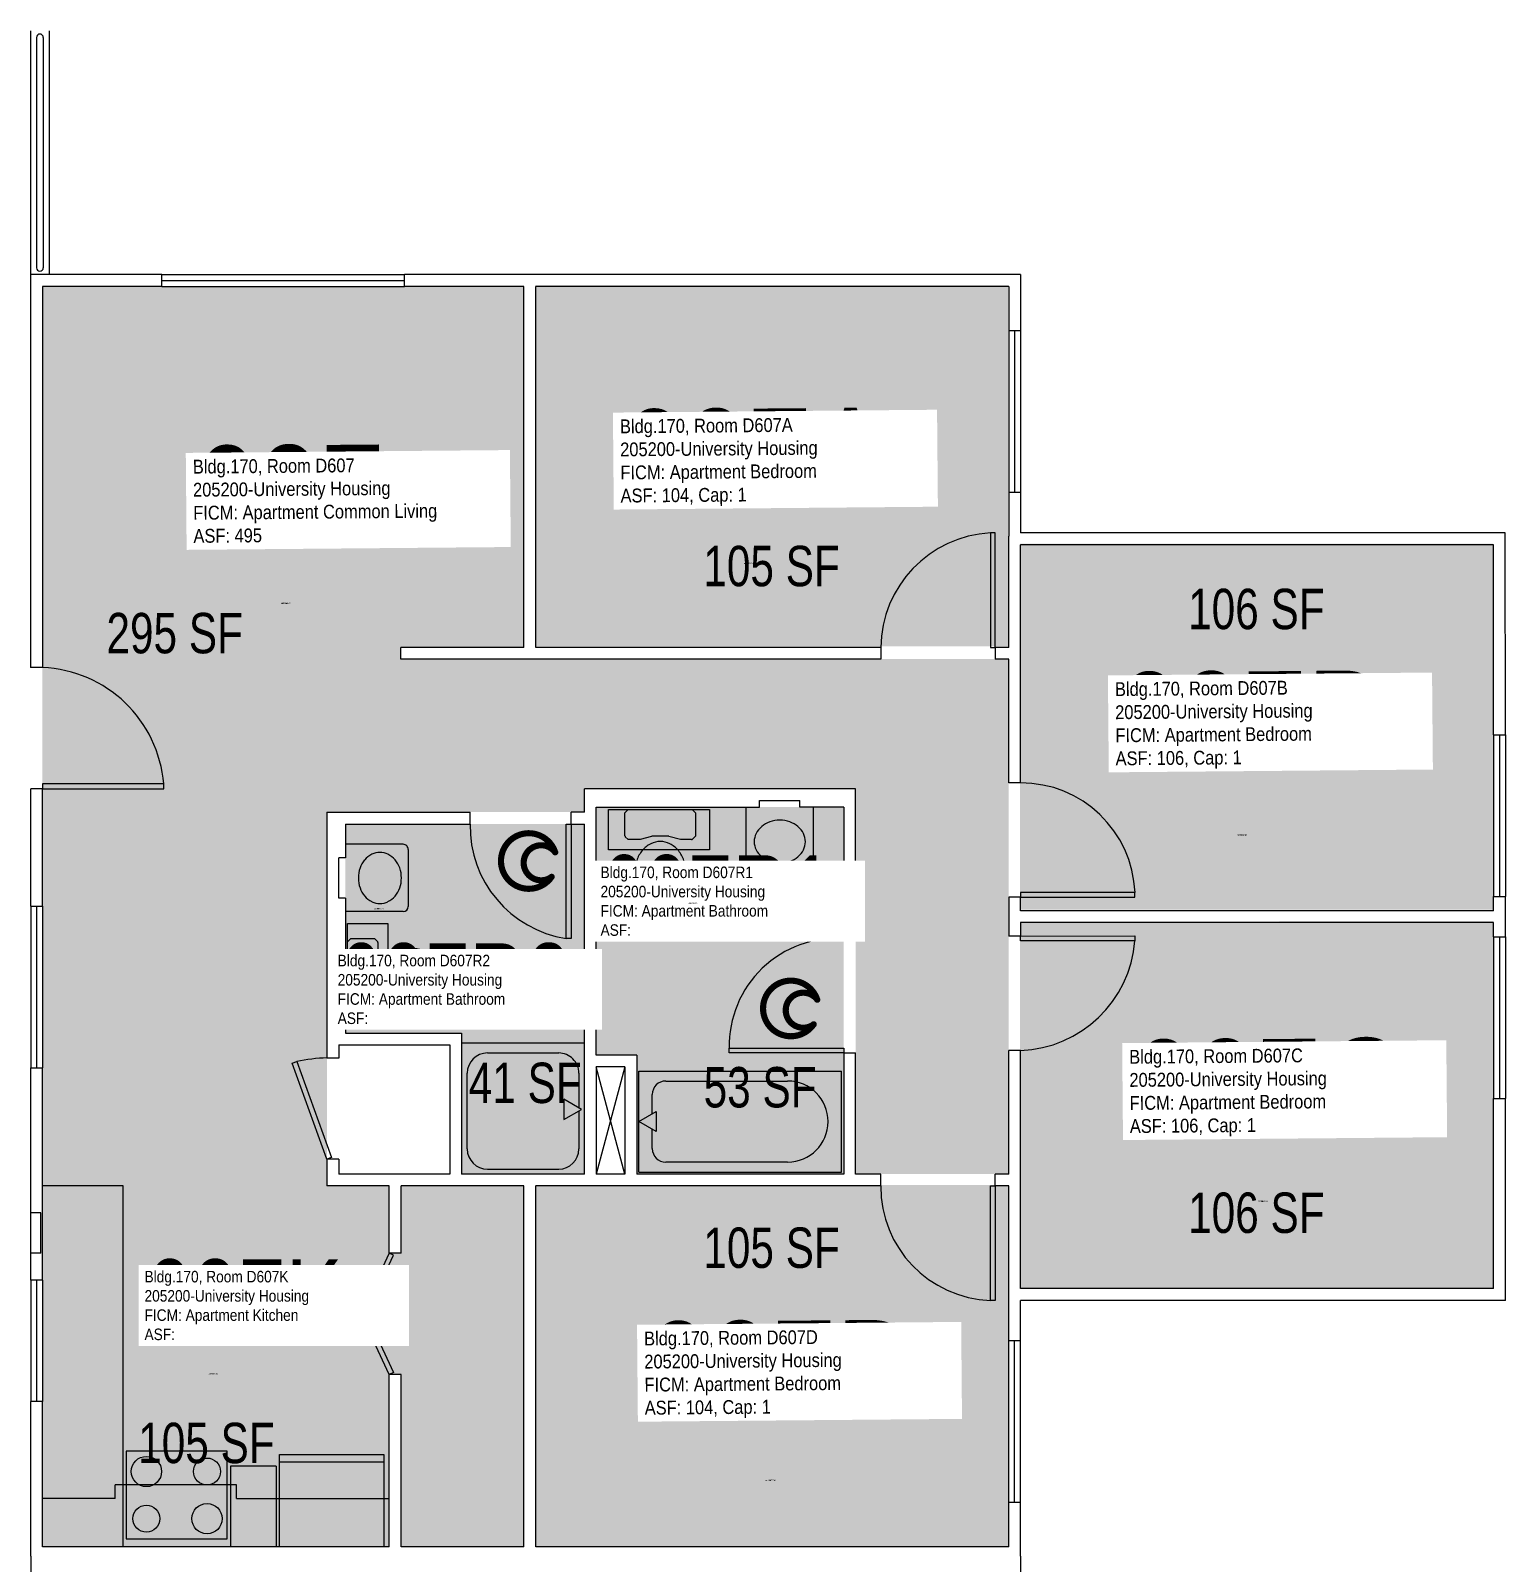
# Model space of a CAD drawing. Header units: inches. Extents: x -88 to 1916, y -52 to 2058.
# Drawn here: x 1429.6 to 1867.6, y 1181.2 to 1636.5 of the extents above; entities that cross this region are included whole.
import ezdxf
from ezdxf.enums import TextEntityAlignment as Align

# ---------------------------------------------------------------- set-up
doc = ezdxf.new("R2010")
doc.units = ezdxf.units.IN
doc.header["$LTSCALE"] = 10
doc.header["$MEASUREMENT"] = 0
doc.layers.get('0').update_dxf_attribs({"linetype": 'CONTINUOUS'})
for name, color, linetype in [('A-DOOR', 2, 'CONTINUOUS'), ('A-FLOR', 3, 'CONTINUOUS'), ('A-GLAZ', 1, 'CONTINUOUS'), ('A-IDEN-ICON', 4, 'CONTINUOUS'), ('A-IDEN-RNUM', 7, 'CONTINUOUS'), ('A-IDEN-SNUM', 4, 'CONTINUOUS'), ('A-IDEN-VNUM', 4, 'CONTINUOUS'), ('A-WALL', 5, 'CONTINUOUS'), ('AREA-TEXT', 3, 'CONTINUOUS'), ('P-SANR-FIXT', 2, 'CONTINUOUS'), ('Rooms-Category-Color', 7, 'CONTINUOUS'), ('Rooms-College-Color', 7, 'CONTINUOUS'), ('Rooms-Department-Color', 7, 'CONTINUOUS'), ('Rooms-Division-Color', 7, 'CONTINUOUS'), ('Rooms-Information', 7, 'CONTINUOUS')]:
    doc.layers.add(name, color=color, linetype=linetype)
doc.styles.add('CP_AREA', font='arial.ttf', dxfattribs={"height": 15})
doc.styles.add('CP_ROOMSNUMBER', font='arial.ttf', dxfattribs={"height": 1})
doc.styles.add('CP_ROOMVNUMBER', font='arial.ttf', dxfattribs={"width": 0.85, "height": 0.075})

# ---------------------------------------------------------------- blocks, each defined once
blk = doc.blocks.new('CPBATH')
at = {"color": 0, "linetype": 'ByBlock', "const_width": 0.0127}
for points in [[(0.0571, 0.0168, 0.861492), (-0.0551, 0, 1)], [(0.0571, 0.0168, 0.729002), (-0.0084, -0.0042, 1)], [(-0.0551, 0, 0.726902), (0.0487, -0.0337, 1)], [(-0.0084, -0.0042, 0.609468), (0.0487, -0.0337, 1)]]:
    blk.add_lwpolyline(points, format="xyb", dxfattribs=at)
at = {"color": 0, "linetype": 'ByBlock', "const_width": 0.00637}
for points in [[(0.0544, 0.0152, 1), (0.0599, 0.0184, 1)], [(0.0459, -0.0353, 1), (0.0515, -0.0321, 1)]]:
    blk.add_lwpolyline(points, format="xyb", close=True, dxfattribs=at)

msp = doc.modelspace()

# ---------------------------------------------------------------- hatches: boundary and pattern name
at = {"layer": 'Rooms-Category-Color', "true_color": 0x728ef3}
for points in [[(1720.15, 1296.87), (1720.15, 1449.87), (1539.65, 1449.87), (1539.65, 1453.37), (1576.15, 1453.37), (1576.15, 1560.62), (1433.15, 1560.62), (1433.15, 1293.37), (1517.65, 1293.37), (1517.65, 1404.37), (1594.15, 1404.37), (1594.15, 1411.37), (1674.65, 1411.37), (1674.65, 1296.87)], [(1579.44, 1560.86), (1579.45, 1453.61), (1719.95, 1453.61), (1719.94, 1560.86)], [(1723.45, 1484.11), (1723.45, 1375.36), (1863.95, 1375.37), (1863.95, 1484.12)], [(1671.15, 1296.87), (1671.15, 1405.87), (1597.65, 1405.87), (1597.65, 1332.25), (1609.63, 1332.25), (1609.63, 1296.87)], [(1594.15, 1400.87), (1594.15, 1296.88), (1557.63, 1296.87), (1557.63, 1338.75), (1523.13, 1338.75), (1523.15, 1400.87)], [(1723.45, 1371.86), (1723.45, 1263.11), (1863.95, 1263.12), (1863.95, 1371.87)], [(1536.15, 1293.37), (1433.15, 1293.37), (1433.15, 1186.12), (1536.15, 1186.12), (1536.13, 1237.37), (1539.65, 1237.37), (1539.65, 1186.12), (1576.15, 1186.12), (1576.15, 1293.38), (1539.63, 1293.37), (1539.65, 1273.37), (1536.15, 1273.37)], [(1579.45, 1293.61), (1579.45, 1186.36), (1719.95, 1186.36), (1719.95, 1293.61)]]:
    msp.add_hatch(color=171, dxfattribs=at).paths.add_polyline_path(points)
at = {"layer": 'Rooms-College-Color', "true_color": 0xadadad}
for points in [[(1720.15, 1296.87), (1720.15, 1449.87), (1539.65, 1449.87), (1539.65, 1453.37), (1576.15, 1453.37), (1576.15, 1560.62), (1433.15, 1560.62), (1433.15, 1293.37), (1517.65, 1293.37), (1517.65, 1404.37), (1594.15, 1404.37), (1594.15, 1411.37), (1674.65, 1411.37), (1674.65, 1296.87)], [(1579.44, 1560.86), (1579.45, 1453.61), (1719.95, 1453.61), (1719.94, 1560.86)], [(1723.45, 1484.11), (1723.45, 1375.36), (1863.95, 1375.37), (1863.95, 1484.12)], [(1671.15, 1296.87), (1671.15, 1405.87), (1597.65, 1405.87), (1597.65, 1332.25), (1609.63, 1332.25), (1609.63, 1296.87)], [(1594.15, 1400.87), (1594.15, 1296.88), (1557.63, 1296.87), (1557.63, 1338.75), (1523.13, 1338.75), (1523.15, 1400.87)], [(1723.45, 1371.86), (1723.45, 1263.11), (1863.95, 1263.12), (1863.95, 1371.87)], [(1536.15, 1293.37), (1433.15, 1293.37), (1433.15, 1186.12), (1536.15, 1186.12), (1536.13, 1237.37), (1539.65, 1237.37), (1539.65, 1186.12), (1576.15, 1186.12), (1576.15, 1293.38), (1539.63, 1293.37), (1539.65, 1273.37), (1536.15, 1273.37)], [(1579.45, 1293.61), (1579.45, 1186.36), (1719.95, 1186.36), (1719.95, 1293.61)]]:
    msp.add_hatch(color=253, dxfattribs=at).paths.add_polyline_path(points)
at = {"layer": 'Rooms-Department-Color', "true_color": 0x604aed}
for points in [[(1720.15, 1296.87), (1720.15, 1449.87), (1539.65, 1449.87), (1539.65, 1453.37), (1576.15, 1453.37), (1576.15, 1560.62), (1433.15, 1560.62), (1433.15, 1293.37), (1517.65, 1293.37), (1517.65, 1404.37), (1594.15, 1404.37), (1594.15, 1411.37), (1674.65, 1411.37), (1674.65, 1296.87)], [(1579.44, 1560.86), (1579.45, 1453.61), (1719.95, 1453.61), (1719.94, 1560.86)], [(1723.45, 1484.11), (1723.45, 1375.36), (1863.95, 1375.37), (1863.95, 1484.12)], [(1671.15, 1296.87), (1671.15, 1405.87), (1597.65, 1405.87), (1597.65, 1332.25), (1609.63, 1332.25), (1609.63, 1296.87)], [(1594.15, 1400.87), (1594.15, 1296.88), (1557.63, 1296.87), (1557.63, 1338.75), (1523.13, 1338.75), (1523.15, 1400.87)], [(1723.45, 1371.86), (1723.45, 1263.11), (1863.95, 1263.12), (1863.95, 1371.87)], [(1536.15, 1293.37), (1433.15, 1293.37), (1433.15, 1186.12), (1536.15, 1186.12), (1536.13, 1237.37), (1539.65, 1237.37), (1539.65, 1186.12), (1576.15, 1186.12), (1576.15, 1293.38), (1539.63, 1293.37), (1539.65, 1273.37), (1536.15, 1273.37)], [(1579.45, 1293.61), (1579.45, 1186.36), (1719.95, 1186.36), (1719.95, 1293.61)]]:
    msp.add_hatch(color=173, dxfattribs=at).paths.add_polyline_path(points)
at = {"layer": 'Rooms-Division-Color', "true_color": 0x604aed}
for points in [[(1720.15, 1296.87), (1720.15, 1449.87), (1539.65, 1449.87), (1539.65, 1453.37), (1576.15, 1453.37), (1576.15, 1560.62), (1433.15, 1560.62), (1433.15, 1293.37), (1517.65, 1293.37), (1517.65, 1404.37), (1594.15, 1404.37), (1594.15, 1411.37), (1674.65, 1411.37), (1674.65, 1296.87)], [(1579.44, 1560.86), (1579.45, 1453.61), (1719.95, 1453.61), (1719.94, 1560.86)], [(1723.45, 1484.11), (1723.45, 1375.36), (1863.95, 1375.37), (1863.95, 1484.12)], [(1671.15, 1296.87), (1671.15, 1405.87), (1597.65, 1405.87), (1597.65, 1332.25), (1609.63, 1332.25), (1609.63, 1296.87)], [(1594.15, 1400.87), (1594.15, 1296.88), (1557.63, 1296.87), (1557.63, 1338.75), (1523.13, 1338.75), (1523.15, 1400.87)], [(1723.45, 1371.86), (1723.45, 1263.11), (1863.95, 1263.12), (1863.95, 1371.87)], [(1536.15, 1293.37), (1433.15, 1293.37), (1433.15, 1186.12), (1536.15, 1186.12), (1536.13, 1237.37), (1539.65, 1237.37), (1539.65, 1186.12), (1576.15, 1186.12), (1576.15, 1293.38), (1539.63, 1293.37), (1539.65, 1273.37), (1536.15, 1273.37)], [(1579.45, 1293.61), (1579.45, 1186.36), (1719.95, 1186.36), (1719.95, 1293.61)]]:
    msp.add_hatch(color=173, dxfattribs=at).paths.add_polyline_path(points)

# ---------------------------------------------------------------- linework, layer by layer
at = {"layer": 'A-DOOR'}
for p, q in [((1714.73, 1487.3), (1714.73, 1453.3)), ((1716.14, 1487.3), (1714.73, 1487.3)), ((1716.14, 1453.3), (1716.14, 1487.3)), ((1714.73, 1453.3), (1716.14, 1453.3)), ((1469.15, 1412.72), (1433.15, 1412.72)), ((1433.15, 1412.72), (1433.15, 1411.3)), ((1469.15, 1411.3), (1469.15, 1412.72)), ((1433.15, 1411.3), (1469.15, 1411.3)), ((1588.73, 1366.8), (1588.73, 1400.8)), ((1588.73, 1400.8), (1590.15, 1400.8)), ((1590.15, 1400.8), (1590.15, 1366.8)), ((1757.65, 1380.47), (1723.65, 1380.47)), ((1723.65, 1380.47), (1723.65, 1379.05)), ((1757.65, 1379.06), (1757.65, 1380.47)), ((1723.65, 1379.05), (1757.65, 1379.06)), ((1590.15, 1366.8), (1588.73, 1366.8)), ((1723.65, 1367.55), (1757.65, 1367.56)), ((1723.65, 1366.14), (1723.65, 1367.55)), ((1757.65, 1366.14), (1723.65, 1366.14)), ((1757.65, 1367.56), (1757.65, 1366.14)), ((1637.15, 1334.22), (1671.15, 1334.22)), ((1637.15, 1332.8), (1637.15, 1334.22)), ((1671.15, 1334.22), (1671.15, 1332.8)), ((1507.35, 1329.78), (1508.68, 1330.26)), ((1517.65, 1301.3), (1507.35, 1329.78)), ((1508.68, 1330.26), (1518.98, 1301.78)), ((1671.15, 1332.8), (1637.15, 1332.8)), ((1518.98, 1301.78), (1517.65, 1301.3)), ((1714.73, 1259.3), (1714.73, 1293.3)), ((1714.73, 1293.3), (1716.15, 1293.3)), ((1716.15, 1293.3), (1716.15, 1259.3)), ((1536.15, 1273.3), (1528.27, 1256.46)), ((1529.55, 1255.86), (1537.43, 1272.7)), ((1537.43, 1272.7), (1536.15, 1273.3)), ((1716.15, 1259.3), (1714.73, 1259.3)), ((1528.27, 1256.46), (1529.55, 1255.86)), ((1528.27, 1254.15), (1529.55, 1254.75)), ((1536.15, 1237.3), (1528.27, 1254.15)), ((1529.55, 1254.75), (1537.43, 1237.9)), ((1537.43, 1237.9), (1536.15, 1237.3))]:
    msp.add_line(p, q, dxfattribs=at)
for centre, radius, start, end in [((1716.53, 1452.97), 34.38, 92.9973, 179.4426), ((1431.67, 1409.73), 37.6, 4.553, 87.7487), ((1723.7, 1379.08), 33.98, 2.3561, 90.0837), ((1593.99, 1400.24), 33.85, 179.0563, 261.0524), ((1669.02, 1334.99), 31.88, 86.1802, 181.3841), ((1722.33, 1368.96), 35.43, 272.1356, 355.4287), ((1518.57, 1284.77), 46.56, 91.1377, 102.2708), ((1715.91, 1293.05), 33.77, 179.5683, 267.9961), ((1534.98, 1280.98), 25.7, 257.7961, 272.6014), ((1534.98, 1229.63), 25.7, 87.4007, 102.2059)]:
    msp.add_arc(centre, radius, start, end, dxfattribs=at)
at = {"layer": 'A-FLOR'}
for p, q in [((1431.39, 1634.51), (1431.39, 1566.05)), ((1433.39, 1634.51), (1433.39, 1566.05)), ((1606.15, 1328.68), (1597.65, 1296.8)), ((1606.15, 1296.79), (1597.65, 1328.68))]:
    msp.add_line(p, q, dxfattribs=at)
for centre, start, end in [((1432.39, 1634.51), 0.001, 180.001), ((1432.39, 1566.05), 180.001, 0.001)]:
    msp.add_arc(centre, 1, start, end, dxfattribs=at)
at = {"layer": 'A-GLAZ'}
for p, q in [((1468.64, 1564.05), (1540.64, 1564.05)), ((1468.64, 1562.3), (1540.64, 1562.3)), ((1468.64, 1560.55), (1540.64, 1560.55)), ((1720.14, 1547.3), (1720.14, 1499.3)), ((1721.89, 1547.3), (1721.89, 1499.3)), ((1723.64, 1547.3), (1723.64, 1499.3)), ((1864.15, 1427.31), (1864.15, 1379.31)), ((1865.9, 1427.31), (1865.9, 1379.31)), ((1867.65, 1427.31), (1867.65, 1379.31)), ((1429.65, 1376.42), (1429.65, 1328.42)), ((1431.4, 1376.42), (1431.4, 1328.42)), ((1433.15, 1376.42), (1433.15, 1328.42)), ((1864.15, 1367.31), (1864.15, 1319.31)), ((1865.9, 1367.31), (1865.9, 1319.31)), ((1867.65, 1367.31), (1867.65, 1319.31)), ((1429.65, 1265.3), (1429.65, 1229.3)), ((1431.4, 1265.3), (1431.4, 1229.3)), ((1433.15, 1265.3), (1433.15, 1229.3)), ((1720.15, 1199.3), (1720.15, 1247.3)), ((1721.9, 1199.3), (1721.9, 1247.3)), ((1723.65, 1199.3), (1723.65, 1247.3))]:
    msp.add_line(p, q, dxfattribs=at)
at = {"layer": 'A-WALL'}
for p, q in [((1429.64, 1636.51), (1429.64, 1564.05)), ((1435.14, 1636.51), (1435.14, 1564.05)), ((1468.64, 1564.05), (1429.64, 1564.05)), ((1429.64, 1564.05), (1429.64, 1447.3)), ((1468.64, 1560.55), (1468.64, 1564.05)), ((1723.64, 1564.06), (1540.64, 1564.05)), ((1540.64, 1560.55), (1540.64, 1564.05)), ((1723.64, 1564.06), (1723.64, 1547.3)), ((1468.64, 1560.55), (1433.14, 1560.55)), ((1433.14, 1560.55), (1433.14, 1447.3)), ((1576.14, 1560.55), (1540.64, 1560.55)), ((1576.14, 1453.3), (1576.14, 1560.55)), ((1720.14, 1560.55), (1579.64, 1560.55)), ((1579.64, 1453.3), (1579.64, 1560.55)), ((1720.14, 1560.55), (1720.14, 1547.3)), ((1723.64, 1547.3), (1720.14, 1547.3)), ((1723.64, 1499.3), (1720.14, 1499.3)), ((1720.14, 1499.3), (1720.14, 1486.3)), ((1723.64, 1499.3), (1723.64, 1487.31)), ((1720.14, 1453.3), (1720.14, 1486.3)), ((1867.64, 1487.31), (1723.64, 1487.31)), ((1867.65, 1427.31), (1867.64, 1487.31)), ((1864.14, 1483.81), (1723.64, 1483.81)), ((1723.65, 1413.05), (1723.64, 1483.81)), ((1864.15, 1427.31), (1864.14, 1483.81)), ((1576.14, 1453.3), (1539.64, 1453.3)), ((1539.64, 1449.8), (1539.64, 1453.3)), ((1682.14, 1453.3), (1579.64, 1453.3)), ((1682.14, 1453.3), (1682.14, 1449.8)), ((1720.14, 1453.3), (1716.14, 1453.3)), ((1716.14, 1453.3), (1716.14, 1449.8)), ((1682.14, 1449.8), (1539.64, 1449.8)), ((1720.14, 1449.8), (1716.14, 1449.8)), ((1720.15, 1413.05), (1720.14, 1449.8)), ((1433.14, 1447.3), (1429.64, 1447.3)), ((1864.15, 1427.31), (1867.65, 1427.31)), ((1723.65, 1413.05), (1720.15, 1413.05)), ((1433.15, 1411.3), (1429.65, 1411.3)), ((1429.65, 1376.42), (1429.65, 1411.3)), ((1433.15, 1376.42), (1433.15, 1411.3)), ((1594.15, 1404.3), (1594.15, 1411.3)), ((1674.65, 1411.3), (1594.15, 1411.3)), ((1646.15, 1405.8), (1646.15, 1407.8)), ((1646.15, 1407.8), (1658.15, 1407.8)), ((1658.15, 1405.8), (1658.15, 1407.8)), ((1674.65, 1366.8), (1674.65, 1411.3)), ((1517.65, 1404.3), (1517.65, 1331.3)), ((1517.65, 1404.3), (1560.15, 1404.3)), ((1560.15, 1400.8), (1560.15, 1404.3)), ((1594.15, 1404.3), (1590.15, 1404.3)), ((1590.15, 1400.8), (1590.15, 1404.3)), ((1597.65, 1405.8), (1646.15, 1405.8)), ((1597.65, 1332.18), (1597.65, 1405.8)), ((1671.15, 1405.8), (1658.15, 1405.8)), ((1671.15, 1405.8), (1671.15, 1366.8)), ((1523.15, 1400.8), (1523.15, 1390.8)), ((1523.15, 1400.8), (1560.15, 1400.8)), ((1590.15, 1400.8), (1594.15, 1400.8)), ((1594.15, 1296.8), (1594.15, 1400.8)), ((1523.15, 1390.8), (1521.15, 1390.8)), ((1521.15, 1378.8), (1521.15, 1390.8)), ((1429.65, 1376.42), (1433.15, 1376.42)), ((1523.15, 1378.8), (1521.15, 1378.8)), ((1523.15, 1378.8), (1523.15, 1338.68)), ((1723.65, 1379.05), (1720.15, 1379.05)), ((1720.15, 1379.05), (1720.15, 1367.55)), ((1723.65, 1375.06), (1723.65, 1379.05)), ((1864.15, 1375.06), (1864.15, 1379.31)), ((1864.15, 1379.31), (1867.65, 1379.31)), ((1867.65, 1367.31), (1867.65, 1379.31)), ((1864.15, 1375.06), (1723.65, 1375.06)), ((1723.65, 1371.56), (1723.65, 1367.55)), ((1864.15, 1371.56), (1723.65, 1371.56)), ((1864.15, 1367.31), (1864.15, 1371.56)), ((1671.15, 1366.8), (1674.65, 1366.8)), ((1723.65, 1367.55), (1720.15, 1367.55)), ((1864.15, 1367.31), (1867.65, 1367.31)), ((1523.15, 1338.68), (1557.65, 1338.68)), ((1557.65, 1338.68), (1557.65, 1296.8)), ((1521.15, 1335.18), (1521.15, 1331.3)), ((1521.15, 1335.18), (1554.15, 1335.18)), ((1554.15, 1335.18), (1554.15, 1296.8)), ((1521.15, 1331.3), (1517.65, 1331.3)), ((1609.65, 1332.18), (1597.65, 1332.18)), ((1609.65, 1332.18), (1609.65, 1296.8)), ((1671.15, 1332.8), (1674.65, 1332.8)), ((1671.15, 1332.8), (1671.15, 1296.8)), ((1674.65, 1296.8), (1674.65, 1332.8)), ((1723.65, 1333.55), (1720.15, 1333.55)), ((1720.15, 1296.8), (1720.15, 1333.55)), ((1723.65, 1262.81), (1723.65, 1333.55)), ((1429.65, 1285.3), (1429.65, 1328.42)), ((1429.65, 1328.42), (1433.15, 1328.42)), ((1433.15, 1293.3), (1433.15, 1328.42)), ((1597.65, 1328.68), (1597.65, 1296.8)), ((1606.15, 1328.68), (1597.65, 1328.68)), ((1606.15, 1328.68), (1606.15, 1296.8)), ((1864.15, 1262.81), (1864.15, 1319.31)), ((1864.15, 1319.31), (1867.65, 1319.31)), ((1867.65, 1259.31), (1867.65, 1319.31)), ((1517.65, 1301.3), (1517.65, 1293.3)), ((1521.15, 1301.3), (1517.65, 1301.3)), ((1521.15, 1301.3), (1521.15, 1296.8)), ((1433.15, 1265.3), (1433.15, 1293.3)), ((1536.15, 1293.3), (1517.65, 1293.3)), ((1554.15, 1296.8), (1521.15, 1296.8)), ((1536.15, 1273.3), (1536.15, 1293.3)), ((1576.15, 1293.3), (1539.65, 1293.3)), ((1539.65, 1273.3), (1539.65, 1293.3)), ((1594.15, 1296.8), (1557.65, 1296.8)), ((1576.15, 1186.05), (1576.15, 1293.3)), ((1579.65, 1186.05), (1579.65, 1293.3)), ((1682.15, 1293.3), (1579.65, 1293.3)), ((1606.15, 1296.8), (1597.65, 1296.8)), ((1671.15, 1296.8), (1609.65, 1296.8)), ((1682.15, 1296.8), (1674.65, 1296.8)), ((1682.15, 1293.3), (1682.15, 1296.8)), ((1716.15, 1293.3), (1716.15, 1296.8)), ((1720.15, 1296.8), (1716.15, 1296.8)), ((1720.15, 1293.3), (1716.15, 1293.3)), ((1720.15, 1258.3), (1720.15, 1293.3)), ((1429.65, 1273.3), (1429.65, 1285.3)), ((1432.65, 1285.3), (1429.65, 1285.3)), ((1432.65, 1273.3), (1432.65, 1285.3)), ((1432.65, 1273.3), (1429.65, 1273.3)), ((1429.65, 1265.3), (1429.65, 1273.3)), ((1539.65, 1273.3), (1536.15, 1273.3)), ((1433.15, 1265.3), (1429.65, 1265.3)), ((1864.15, 1262.81), (1723.65, 1262.81)), ((1720.15, 1247.3), (1720.15, 1260.3)), ((1723.65, 1247.3), (1723.65, 1259.31)), ((1867.65, 1259.31), (1723.65, 1259.31)), ((1723.65, 1247.3), (1720.15, 1247.3)), ((1539.65, 1237.3), (1536.15, 1237.3)), ((1536.15, 1186.05), (1536.15, 1237.3)), ((1539.65, 1186.05), (1539.65, 1237.3)), ((1433.15, 1229.3), (1429.65, 1229.3)), ((1429.65, 1183.3), (1429.65, 1229.3)), ((1433.15, 1186.05), (1433.15, 1229.3)), ((1723.65, 1199.3), (1720.15, 1199.3)), ((1720.15, 1186.05), (1720.15, 1199.3)), ((1723.65, 1183.31), (1723.65, 1199.3)), ((1536.15, 1186.05), (1433.15, 1186.05)), ((1576.15, 1186.05), (1539.65, 1186.05)), ((1720.15, 1186.05), (1579.65, 1186.05)), ((1429.65, 1183.3), (1429.65, 1137.3)), ((1723.65, 1183.31), (1723.65, 1161.31))]:
    msp.add_line(p, q, dxfattribs=at)
at = {"layer": 'P-SANR-FIXT'}
for p, q in [((1601.27, 1405.18), (1631.27, 1405.18)), ((1601.27, 1393.18), (1601.27, 1405.18)), ((1606.15, 1404.18), (1607.15, 1405.18)), ((1606.15, 1397.35), (1606.15, 1404.18)), ((1607.15, 1405.18), (1626.15, 1405.18)), ((1626.15, 1405.18), (1627.15, 1404.18)), ((1627.15, 1404.18), (1627.15, 1397.18)), ((1631.27, 1405.18), (1631.27, 1393.18)), ((1642.15, 1388.68), (1642.15, 1405.8)), ((1662.15, 1388.68), (1662.15, 1405.8)), ((1540.27, 1394.8), (1523.15, 1394.8)), ((1541.77, 1393.3), (1541.77, 1376.3)), ((1607.15, 1396.18), (1606.27, 1397.06)), ((1610.65, 1396.18), (1607.15, 1396.18)), ((1614.09, 1397.16), (1610.65, 1396.18)), ((1619.09, 1397.18), (1614.2, 1397.18)), ((1622.65, 1396.18), (1619.2, 1397.16)), ((1625.97, 1396.18), (1622.65, 1396.18)), ((1627.15, 1397.18), (1626.27, 1396.3)), ((1631.27, 1393.18), (1601.27, 1393.18)), ((1660.65, 1387.18), (1643.65, 1387.18)), ((1540.27, 1374.8), (1523.15, 1374.8)), ((1523.75, 1371.3), (1535.75, 1371.3)), ((1523.75, 1341.3), (1523.75, 1371.3)), ((1535.75, 1371.3), (1535.75, 1341.3)), ((1523.75, 1365.8), (1524.75, 1366.8)), ((1524.75, 1366.8), (1531.75, 1366.8)), ((1531.75, 1366.8), (1532.62, 1365.92)), ((1523.75, 1346.8), (1523.75, 1365.8)), ((1532.75, 1362.3), (1531.75, 1358.8)), ((1532.75, 1365.63), (1532.75, 1362.3)), ((1531.75, 1358.8), (1531.75, 1353.86)), ((1531.76, 1353.75), (1532.75, 1350.3)), ((1532.75, 1350.3), (1532.75, 1346.8)), ((1524.75, 1345.8), (1523.75, 1346.8)), ((1531.75, 1345.8), (1524.75, 1345.8)), ((1532.75, 1346.8), (1531.75, 1345.8)), ((1535.75, 1341.3), (1523.75, 1341.3)), ((1594.15, 1335.68), (1557.65, 1335.68)), ((1565.31, 1332.8), (1586.48, 1332.8)), ((1559.31, 1304.3), (1559.31, 1326.8)), ((1592.48, 1326.8), (1592.48, 1316.5)), ((1610.27, 1297.43), (1610.27, 1327.43)), ((1610.27, 1327.43), (1670.52, 1327.43)), ((1670.52, 1297.43), (1670.52, 1327.43)), ((1614.29, 1314.75), (1614.29, 1320.46)), ((1618.31, 1324.48), (1654.46, 1324.48)), ((1593.25, 1316.05), (1588.05, 1319.05)), ((1588.05, 1319.05), (1588.05, 1313.05)), ((1588.05, 1313.05), (1593.25, 1316.05)), ((1592.48, 1315.61), (1592.48, 1304.3)), ((1610.27, 1312.43), (1615.47, 1315.43)), ((1615.47, 1309.43), (1610.27, 1312.43)), ((1615.47, 1315.43), (1615.47, 1309.43)), ((1614.29, 1304.39), (1614.29, 1310.11)), ((1565.31, 1298.3), (1586.48, 1298.3)), ((1654.46, 1300.38), (1618.31, 1300.38)), ((1457.15, 1293.3), (1433.15, 1293.3)), ((1457.15, 1186.05), (1457.15, 1293.3)), ((1610.27, 1297.43), (1670.52, 1297.43)), ((1488.02, 1214.47), (1458.02, 1214.47)), ((1458.02, 1214.47), (1458.02, 1188.47)), ((1488.02, 1188.47), (1488.02, 1214.47)), ((1503.52, 1186.05), (1503.52, 1213.55)), ((1503.52, 1213.55), (1534.52, 1213.55)), ((1503.52, 1211.3), (1534.52, 1211.3)), ((1534.52, 1213.55), (1534.52, 1186.05)), ((1502.52, 1210.05), (1489.02, 1210.05)), ((1489.02, 1210.05), (1489.02, 1186.05)), ((1502.52, 1210.05), (1502.52, 1186.05)), ((1454.78, 1200.47), (1454.78, 1204.47)), ((1490.78, 1204.47), (1454.78, 1204.47)), ((1490.78, 1200.47), (1490.78, 1204.47)), ((1454.78, 1200.47), (1433.15, 1200.46)), ((1490.78, 1200.47), (1536.15, 1200.47)), ((1458.02, 1188.47), (1488.02, 1188.47)), ((1534.52, 1186.05), (1503.52, 1186.05))]:
    msp.add_line(p, q, dxfattribs=at)
for centre, radius in [((1464.02, 1208.47), 4.5), ((1482.02, 1208.47), 4), ((1464.02, 1194.47), 4), ((1482.02, 1194.47), 4.5)]:
    msp.add_circle(centre, radius, dxfattribs=at)
for centre, radius, start, end in [((1649.97, 1395.58), 5.42, 153.8095, 180.001), ((1651.02, 1395.06), 6.59, 130.1019, 153.8095), ((1651.7, 1394.25), 7.65, 109.2304, 130.1019), ((1652.15, 1392.98), 9, 90.001, 109.2304), ((1652.15, 1392.98), 9, 70.7717, 90.001), ((1652.59, 1394.25), 7.65, 49.9001, 70.7717), ((1653.27, 1395.06), 6.59, 26.1926, 49.9001), ((1654.33, 1395.58), 5.42, 0.001, 26.1926), ((1540.27, 1393.3), 1.5, 0.001, 90.001), ((1606.56, 1397.35), 0.418, 180.001, 225.001), ((1617.36, 1387.93), 7.89, 116.7022, 140.5286), ((1616.65, 1389.34), 6.3, 90.001, 116.7022), ((1614.2, 1396.76), 0.418, 90.001, 105.9464), ((1616.65, 1389.34), 6.3, 63.2998, 90.001), ((1619.09, 1396.76), 0.418, 74.0556, 90.001), ((1615.93, 1387.93), 7.89, 39.4735, 63.2998), ((1625.97, 1396.6), 0.418, 270.001, 315.001), ((1649.97, 1395.58), 5.42, 180.001, 206.1926), ((1654.33, 1395.58), 5.42, 333.8095, 0.001), ((1534.7, 1385.25), 7.65, 139.9001, 160.7717), ((1533.89, 1385.93), 6.59, 116.1926, 139.9001), ((1533.37, 1386.98), 5.42, 90.001, 116.1926), ((1533.37, 1386.98), 5.42, 63.8095, 90.001), ((1532.85, 1385.93), 6.59, 40.1019, 63.8095), ((1532.04, 1385.25), 7.65, 19.2304, 40.1019), ((1620.22, 1386.41), 11.18, 161.1657, 180.001), ((1618.47, 1387.01), 9.33, 140.5286, 161.1657), ((1614.82, 1387.01), 9.33, 18.8364, 39.4735), ((1613.07, 1386.41), 11.18, 0.001, 18.8364), ((1651.02, 1396.1), 6.59, 206.1926, 229.9001), ((1651.7, 1396.91), 7.65, 229.9001, 250.7717), ((1652.15, 1398.18), 9, 250.7717, 270.001), ((1652.15, 1398.18), 9, 270.001, 289.2304), ((1652.59, 1396.91), 7.65, 289.2304, 310.1019), ((1653.27, 1396.1), 6.59, 310.1019, 333.8095), ((1535.97, 1384.8), 9, 160.7717, 180.001), ((1535.97, 1384.8), 9, 180.001, 199.2304), ((1530.77, 1384.8), 9, 0.001, 19.2304), ((1530.77, 1384.8), 9, 340.7717, 0.001), ((1617.58, 1385.85), 8.55, 176.2256, 198.8364), ((1613.07, 1386.41), 11.18, 341.1657, 0.001), ((1643.65, 1388.68), 1.5, 180.001, 270.001), ((1660.65, 1388.68), 1.5, 270.001, 0.001), ((1534.7, 1384.36), 7.65, 199.2304, 220.1019), ((1532.04, 1384.36), 7.65, 319.9001, 340.7717), ((1619.18, 1386.4), 10.24, 198.8364, 219.4735), ((1617.36, 1384.9), 7.89, 219.4735, 243.2998), ((1615.93, 1384.9), 7.89, 296.7022, 320.5286), ((1614.82, 1385.81), 9.33, 320.5286, 341.1657), ((1533.89, 1383.68), 6.59, 220.1019, 243.8095), ((1533.37, 1382.62), 5.42, 243.8095, 270.001), ((1533.37, 1382.62), 5.42, 270.001, 296.1926), ((1532.85, 1383.68), 6.59, 296.1926, 319.9001), ((1540.27, 1376.3), 1.5, 270.001, 0.001), ((1616.65, 1383.48), 6.3, 243.2998, 270.001), ((1616.65, 1383.48), 6.3, 270.001, 296.7022), ((1532.33, 1365.63), 0.418, 0.001, 45.001), ((1541, 1355.59), 7.89, 129.4735, 153.2998), ((1541.91, 1354.48), 9.33, 108.8364, 129.4735), ((1542.51, 1352.72), 11.18, 90.001, 108.8364), ((1542.51, 1352.72), 11.18, 71.1657, 90.001), ((1543.11, 1354.48), 9.33, 50.5286, 71.1657), ((1544.03, 1355.59), 7.89, 26.7022, 50.5286), ((1539.58, 1356.3), 6.3, 153.2998, 180.001), ((1545.44, 1356.3), 6.3, 0.001, 26.7022), ((1532.16, 1353.86), 0.418, 180.001, 195.9464), ((1539.58, 1356.3), 6.3, 180.001, 206.7022), ((1541, 1357.01), 7.89, 206.7022, 230.5286), ((1544.03, 1357.01), 7.89, 309.4735, 333.2998), ((1545.44, 1356.3), 6.3, 333.2998, 0.001), ((1541.91, 1358.13), 9.33, 230.5286, 251.1657), ((1542.51, 1359.88), 11.18, 251.1657, 270.001), ((1543.08, 1357.23), 8.55, 266.2256, 288.8364), ((1542.53, 1358.83), 10.24, 288.8364, 309.4735), ((1565.31, 1326.8), 6, 90.001, 180.001), ((1586.48, 1326.8), 6, 0.001, 90.001), ((1618.31, 1320.46), 4.02, 90.001, 180.001), ((1654.46, 1312.43), 12.05, 270.001, 90.001), ((1565.31, 1304.3), 6, 180.001, 270.001), ((1586.48, 1304.3), 6, 270.001, 0.001), ((1618.31, 1304.39), 4.02, 180.001, 270.001)]:
    msp.add_arc(centre, radius, start, end, dxfattribs=at)

# ---------------------------------------------------------------- block references
at = {"layer": 'A-IDEN-ICON', "xscale": 144.0000000054818, "yscale": 144.0000000054818, "zscale": 144.0000000054818, "rotation": 1.252884216708593}
for p in [(1577.27, 1389.83), (1655.11, 1346.03)]:
    msp.add_blockref('CPBATH', p, dxfattribs=at)

# ---------------------------------------------------------------- texts
at = {"layer": 'A-IDEN-RNUM', "style": 'CP_ROOMSNUMBER'}
for s, rotation, p in [('0607-A0', 0.5003, (1641.51, 1478.05)), ('0607-00', 0.5331, (1504.12, 1466.2)), ('0607-B0', 0.5331, (1787.99, 1397.37)), ('0607-R2', 358.9, (1531.69, 1375.5)), ('0607-R1', 358.9, (1624.73, 1377.15)), ('0607-C0', 0.5003, (1794.26, 1288.55)), ('0607-K0', 358.9, (1482.36, 1237.33)), ('0607-D0', 0.5331, (1647.94, 1205.63))]:
    msp.add_text(s, height=0.36, rotation=rotation, dxfattribs=at).set_placement(p)
at = {"layer": 'A-IDEN-SNUM', "style": 'CP_ROOMSNUMBER'}
for s, rotation, p in [('1700D607A0', 0.5003, (1641.51, 1478.05)), ('1700D60700', 0.5331, (1504.12, 1466.2)), ('1700D607B0', 0.5331, (1787.99, 1397.37)), ('1700D607R2', 358.9, (1531.69, 1375.5)), ('1700D607R1', 358.9, (1624.73, 1377.15)), ('1700D607C0', 0.5003, (1794.26, 1288.55)), ('1700D607K0', 358.9, (1482.36, 1237.33)), ('1700D607D0', 0.5331, (1647.94, 1205.63))]:
    msp.add_text(s, height=0.36, rotation=rotation, dxfattribs=at).set_placement(p)
at = {"layer": 'A-IDEN-VNUM', "style": 'CP_ROOMVNUMBER', "width": 0.85}
for s, rotation, p in [('607A', 0.5044, (1604.89, 1495.08)), ('607', 0.5003, (1478.01, 1484.29)), ('607B', 0.5003, (1751.91, 1417.01)), ('607C', 0.5003, (1756.14, 1307.78)), ('607D', 0.5003, (1612.05, 1224.1))]:
    msp.add_text(s, height=28.8, rotation=rotation, dxfattribs=at).set_placement(p)
at = {"layer": 'A-IDEN-VNUM', "style": 'CP_ROOMVNUMBER'}
for s, width, p in [('607R1', 0.7, (1598.91, 1367.56)), ('607R2', 0.7, (1520.83, 1341.36)), ('607K', 0.75, (1463.46, 1247.46, 0))]:
    msp.add_text(s, height=24, dxfattribs=dict(at, width=width)).set_placement(p)
at = {"layer": 'AREA-TEXT', "style": 'CP_AREA', "width": 0.75}
for s, p in [('105 SF', (1649.7, 1477.47)), ('106 SF', (1793.7, 1464.71)), ('295 SF', (1472.42, 1457.54)), ('41 SF', (1576.54, 1323.93)), ('53 SF', (1646.3, 1322.63)), ('106 SF', (1793.7, 1285.35)), ('105 SF', (1649.7, 1274.96)), ('105 SF', (1481.85, 1216.95))]:
    msp.add_text(s, height=12, dxfattribs=at).set_placement(p, align=Align.MIDDLE_CENTER)

# ---------------------------------------------------------------- next in the draw order: texts
at = {"layer": 'Rooms-Information', "char_height": 4.1143, "width": 92.16, "attachment_point": 7, "style": 'CP_ROOMVNUMBER', "bg_fill": 3, "box_fill_scale": 1.5, "bg_fill_color": 256, "bg_fill_true_color": 13158600, "bg_fill_transparency": 0}
for s, insert, rotation in [('Bldg.170, Room D607A^M^J205200-University Housing^M^JFICM: Apartment Bedroom^M^JASF: 104, Cap: 1', (1604.89, 1495.08), 0.5044), ('Bldg.170, Room D607^M^J205200-University Housing^M^JFICM: Apartment Common Living^M^JASF: 495', (1478.01, 1484.29), 0.5003), ('Bldg.170, Room D607B^M^J205200-University Housing^M^JFICM: Apartment Bedroom^M^JASF: 106, Cap: 1', (1751.91, 1417.01), 0.5003), ('Bldg.170, Room D607C^M^J205200-University Housing^M^JFICM: Apartment Bedroom^M^JASF: 106, Cap: 1', (1756.14, 1307.78), 0.5003), ('Bldg.170, Room D607D^M^J205200-University Housing^M^JFICM: Apartment Bedroom^M^JASF: 104, Cap: 1', (1612.05, 1224.1), 0.5003)]:
    msp.add_mtext(s, dxfattribs=dict(at, insert=insert, rotation=rotation))
at = {"layer": 'Rooms-Information', "char_height": 3.4286, "width": 76.8, "attachment_point": 7, "style": 'CP_ROOMVNUMBER', "bg_fill": 3, "box_fill_scale": 1.5, "bg_fill_color": 256, "bg_fill_true_color": 13158600, "bg_fill_transparency": 0}
for s, insert in [('Bldg.170, Room D607R1^M^J205200-University Housing^M^JFICM: Apartment Bathroom^M^JASF: ', (1598.91, 1367.56)), ('Bldg.170, Room D607K^M^J205200-University Housing^M^JFICM: Apartment Kitchen^M^JASF: ', (1463.46, 1247.46, 0))]:
    msp.add_mtext(s, dxfattribs=dict(at, insert=insert))

# ---------------------------------------------------------------- next in the draw order: texts
at = {"layer": 'Rooms-Information', "insert": (1520.83, 1341.36), "char_height": 3.4286, "width": 76.8, "attachment_point": 7, "style": 'CP_ROOMVNUMBER', "bg_fill": 3, "box_fill_scale": 1.5, "bg_fill_color": 256, "bg_fill_true_color": 13158600, "bg_fill_transparency": 0}
msp.add_mtext('Bldg.170, Room D607R2^M^J205200-University Housing^M^JFICM: Apartment Bathroom^M^JASF: ', dxfattribs=at)

doc.saveas('drawing.dxf')
